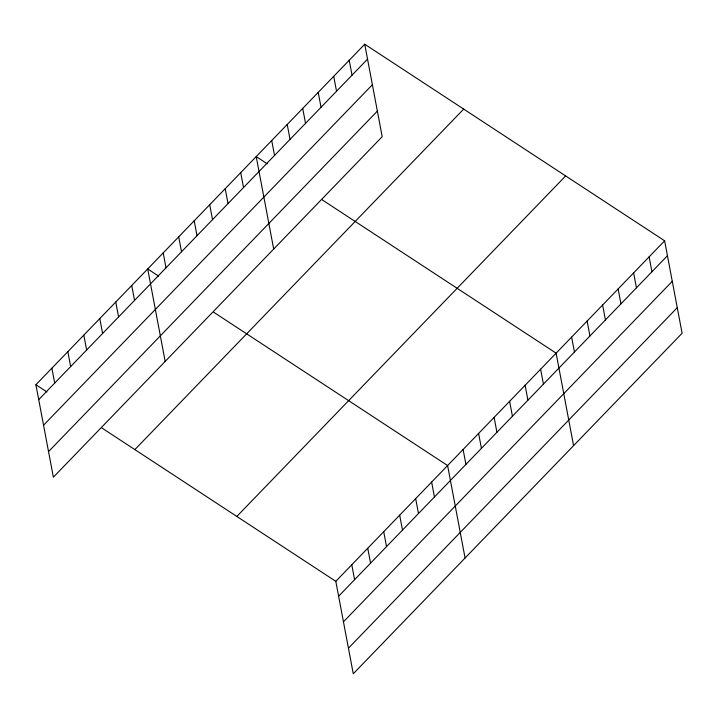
<?xml version="1.0" encoding="UTF-8"?>
<svg xmlns="http://www.w3.org/2000/svg" width="718" height="718" viewBox="0 0 718 718"><rect width="100%" height="100%" fill="white"/><g stroke="black" fill="none" stroke-linecap="round" stroke-linejoin="round"><path stroke-width="1.08" d="M364.726 44.22L382.2 136.68L53.374 477.201L35.9 384.731L364.726 44.22L664.626 240.799L682.1 333.269L353.274 673.78L335.8 581.32L101.875 427.982M38.718 399.639L367.544 59.127M43.556 425.236L372.382 84.724M48.537 451.604L377.363 111.093M134.867 449.603L463.693 109.091M236.832 516.439L565.658 175.928M335.8 581.32L664.626 240.799M338.618 596.227L667.444 255.716M343.455 621.824L672.281 281.303M348.436 648.192L677.262 307.672M267.213 163.794L256.218 156.587L273.684 249.056M322.194 199.837L556.118 353.175L573.583 445.636M158.696 276.161L147.702 268.954L165.176 361.423M213.677 312.204L447.601 465.542L465.076 558.012M35.9 384.731L46.894 391.938M649.126 256.856L651.944 271.763M633.626 272.903L636.444 287.819M618.126 288.959L620.944 303.867M602.617 305.015L605.436 319.923M587.118 321.063L589.936 335.979M571.618 337.119L574.436 352.026M540.618 369.223L543.427 384.13M525.109 385.279L527.927 400.186M509.609 401.326L512.428 416.243M494.11 417.382L496.928 432.29M478.61 433.439L481.428 448.346M463.101 449.486L465.919 464.402M431.635 482.083L434.453 496.991M349.226 60.267L352.044 75.184M415.659 498.624L418.477 513.532M333.726 76.323L336.545 91.231M399.684 515.156L402.502 530.072M318.218 92.38L321.036 107.287M383.717 531.697L386.535 546.604M302.718 108.427L305.536 123.334M367.742 548.238L370.56 563.145M287.218 124.483L290.036 139.391M271.718 140.531L274.536 155.447M351.775 564.779L354.593 579.686M240.709 172.643L243.528 187.551M225.21 188.69L228.028 203.607M209.71 204.747L212.528 219.654M194.21 220.794L197.028 235.71M178.701 236.85L181.519 251.758M163.201 252.907L166.02 267.814M131.726 285.495L134.544 300.402M115.76 302.036L118.578 316.943M99.784 318.577L102.602 333.484M83.818 335.118L86.636 350.025M67.842 351.649L70.66 366.566M51.875 368.19L54.685 383.107"/></g></svg>
